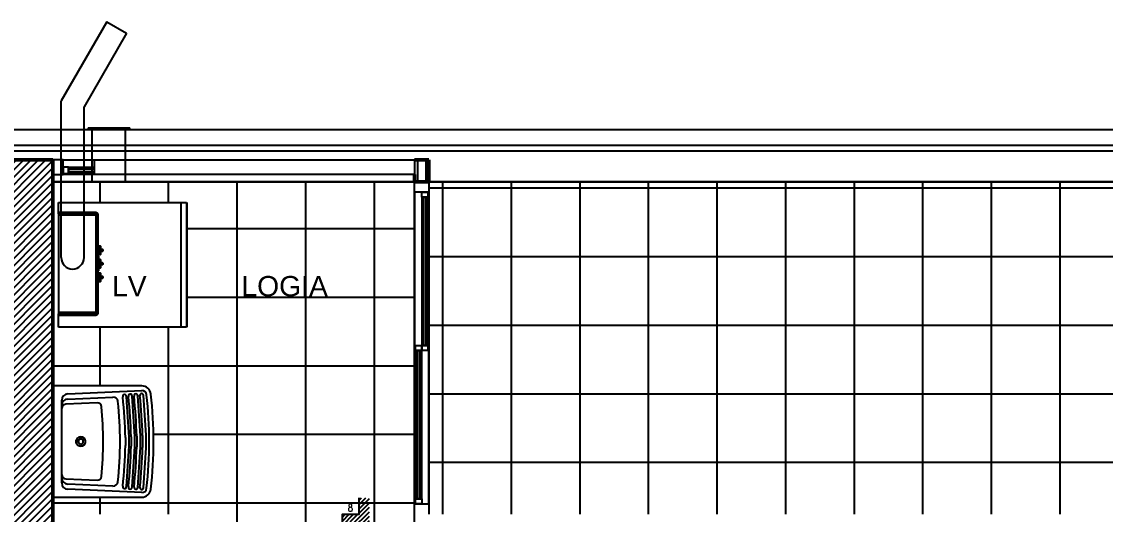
# Model space of a CAD drawing. Header units: millimetres. Extents: x -42700 to 155289, y -7931 to 68797.
# Drawn here: x 26485 to 31700, y 39490 to 41860 of the extents above; entities that cross this region are included whole.
import ezdxf

# ---------------------------------------------------------------- set-up
doc = ezdxf.new("R2010")
doc.units = ezdxf.units.MM
doc.layers.add('01 arquitectura', color=8, linetype='Continuous')
doc.styles.add('Arial_2', font='arial.ttf', dxfattribs={"height": 0.0975})
doc.styles.add('ROMANS', font='romans')

msp = doc.modelspace()

# ---------------------------------------------------------------- hatches: boundary and pattern name
at = {"layer": '01 arquitectura'}
h = msp.add_hatch(dxfattribs=at)
h.set_pattern_fill('_USER', color=9, scale=24.999937, angle=45, style=0, pattern_type=0)
h.set_pattern_definition([(45, (19829.695, 33609.606), (-17.677625, 17.677625), [])])
h.paths.add_polyline_path([(19829.695, 33609.606), (19829.695, 33909.605), (26334.679, 33909.605), (26334.679, 41194.587), (26634.678, 41194.587), (26634.678, 33609.606)])
h = msp.add_hatch(dxfattribs=at)
h.set_pattern_fill('FP_18', color=9, scale=999.9975, style=0, pattern_type=2)
h.set_pattern_definition([(90, (17291.7, 24364.56), (-329.999, 0), []), (180, (17291.7, 24364.56), (0, -329.999), [])])
h.paths.add_polyline_path([(28339.628, 35124.602), (28339.628, 35164.602), (28374.674, 35164.602), (28374.674, 36279.599), (28074.675, 36279.599), (28074.675, 39139.592), (28374.674, 39139.592), (28374.674, 41089.587), (26634.678, 41089.587), (26634.678, 40989.587), (27279.677, 40989.587), (27279.677, 40389.589), (26634.678, 40389.589), (26634.678, 40107.09), (27119.677, 40107.09), (27119.677, 39572.091), (26634.678, 39572.091), (26634.678, 39489.591), (27234.677, 39489.591), (27234.677, 36120.385), (27422.963, 36120.385), (27422.963, 35179.602), (27587.298, 35179.602), (27587.298, 35124.602), (27921.037, 35124.602)])
h = msp.add_hatch(dxfattribs=at)
h.set_pattern_fill('FP_10', color=9, scale=999.9975, style=0, pattern_type=2)
h.set_pattern_definition([(90, (16631.7, 24229.63), (-329.999, 0), []), (180, (16631.7, 24229.63), (0, -329.999), [])])
h.paths.add_polyline_path([(28444.674, 39489.591), (39124.647, 39489.591), (39124.647, 41089.587), (28444.674, 41089.587), (28444.674, 39654.039)])
h = msp.add_hatch(dxfattribs=at)
h.set_pattern_fill('_USER', color=9, scale=14.999962, angle=45, style=0, pattern_type=0)
h.set_pattern_definition([(45, (-111211.177, -91297.096), (-10.6065752, 10.6065752), [])])
h.paths.add_polyline_path([(28158.087, 39569.591), (28108.087, 39569.591), (28108.087, 39489.591), (28028.088, 39489.591), (28028.088, 39419.591), (28108.087, 39419.591), (28108.087, 39339.592), (28158.087, 39339.592)])

# ---------------------------------------------------------------- linework, layer by layer
at = {"layer": '01 arquitectura', "color": 8}
for p, q in [((26894.071, 41859.585), (26674.678, 41479.586)), ((26894.071, 41859.585), (26989.561, 41804.454)), ((26989.561, 41804.454), (26784.678, 41449.586)), ((26674.678, 40724.726), (26674.678, 41479.586)), ((26784.678, 40724.726), (26784.678, 41449.586)), ((39374.646, 41339.587), (867.003, 41339.587)), ((26804.678, 41349.587), (27004.677, 41349.587)), ((26804.678, 41349.587), (26804.678, 41339.587)), ((26824.678, 41089.587), (26824.678, 41339.587)), ((26984.677, 41089.587), (26984.677, 41339.587)), ((27004.677, 41339.587), (27004.677, 41349.587)), ((39262.347, 41264.419), (13694.711, 41264.419)), ((13694.711, 41239.019), (39236.947, 41239.019)), ((26684.678, 41194.587), (26834.678, 41194.587)), ((26709.678, 41159.587), (26834.678, 41159.587)), ((26834.678, 41194.587), (28374.674, 41194.587)), ((26834.678, 41124.587), (26834.678, 41194.587)), ((28374.674, 41194.587), (28374.674, 41124.587)), ((28389.674, 41194.587), (28389.674, 41089.587)), ((28429.674, 41194.587), (28429.674, 41089.587)), ((26834.678, 41124.587), (26684.678, 41124.587)), ((26834.678, 41129.587), (26709.678, 41129.587)), ((28374.674, 41124.587), (26834.678, 41124.587)), ((26634.678, 41089.587), (28374.674, 41089.587)), ((28374.674, 41089.587), (26634.678, 41089.587)), ((28374.674, 39139.592), (28374.674, 41089.587)), ((28444.674, 41089.587), (33444.011, 41089.587)), ((28444.674, 41089.587), (28444.674, 39489.591)), ((39124.647, 41089.587), (28444.674, 41089.587)), ((28374.674, 41039.587), (28374.674, 39539.591)), ((28409.674, 41014.587), (28409.674, 40302.089)), ((28439.674, 40302.089), (28439.674, 41014.587)), ((28444.674, 39539.591), (28444.674, 41039.587)), ((26661.682, 40939.726), (26661.682, 40989.587)), ((26661.682, 40989.587), (27278.129, 40989.587)), ((27251.68, 40389.589), (27251.68, 40989.587)), ((27278.129, 40989.587), (27278.129, 40389.589)), ((27279.677, 40989.587), (27279.677, 40389.589)), ((26661.682, 40934.726), (26661.682, 40929.726)), ((26661.682, 40929.726), (26661.682, 40459.727)), ((26661.682, 40929.726), (26841.681, 40929.726)), ((26841.681, 40929.726), (26841.681, 40934.726)), ((26841.681, 40929.726), (26841.681, 40459.727)), ((26854.681, 40774.726), (26851.681, 40774.726)), ((26851.681, 40744.726), (26854.681, 40744.726)), ((26863.681, 40779.726), (26854.681, 40779.726)), ((26854.681, 40739.726), (26854.681, 40779.726)), ((26854.681, 40739.726), (26863.681, 40739.726)), ((26863.681, 40779.726), (26863.681, 40739.726)), ((26864.681, 40778.726), (26864.681, 40763.334)), ((26864.681, 40778.726), (26864.681, 40773.161)), ((26864.681, 40762.399), (26864.681, 40757.054)), ((26864.681, 40756.119), (26864.681, 40740.726)), ((26864.681, 40746.291), (26864.681, 40740.726)), ((26873.681, 40763.726), (26865.681, 40763.726)), ((26873.681, 40763.726), (26865.681, 40763.726)), ((26865.681, 40763.726), (26865.681, 40762.726)), ((26865.681, 40763.433), (26865.681, 40763.726)), ((26865.681, 40763.726), (26873.681, 40763.726)), ((26865.681, 40762.726), (26873.681, 40762.726)), ((26865.681, 40755.726), (26865.681, 40756.726)), ((26873.681, 40756.726), (26865.681, 40756.726)), ((26865.681, 40756.019), (26865.681, 40755.726)), ((26865.681, 40755.726), (26873.681, 40755.726)), ((26873.681, 40755.726), (26865.681, 40755.726)), ((26865.681, 40755.726), (26873.681, 40755.726)), ((26873.681, 40763.433), (26873.681, 40763.726)), ((26873.681, 40762.726), (26873.681, 40756.726)), ((26873.681, 40756.726), (26874.681, 40756.726)), ((26873.681, 40755.726), (26873.681, 40756.726)), ((26874.681, 40762.726), (26874.388, 40762.726)), ((26874.532, 40756.726), (26874.681, 40756.726)), ((26874.681, 40756.726), (26874.681, 40762.726)), ((26874.681, 40762.726), (26874.681, 40756.726)), ((26874.681, 40756.726), (26874.681, 40762.726)), ((26851.681, 40694.727), (26846.681, 40694.727)), ((26854.681, 40709.727), (26851.681, 40709.727)), ((26851.681, 40679.727), (26854.681, 40679.727)), ((26863.681, 40714.727), (26854.681, 40714.727)), ((26854.681, 40674.727), (26854.681, 40714.727)), ((26863.681, 40714.727), (26863.681, 40674.727)), ((26864.681, 40713.727), (26864.681, 40698.334)), ((26864.681, 40713.727), (26864.681, 40708.162)), ((26864.681, 40697.399), (26864.681, 40692.054)), ((26864.681, 40691.119), (26864.681, 40675.727)), ((26864.681, 40681.292), (26864.681, 40675.727)), ((26873.681, 40698.727), (26865.681, 40698.727)), ((26865.681, 40698.434), (26865.681, 40698.727)), ((26865.681, 40698.727), (26873.681, 40698.727)), ((26873.681, 40698.727), (26865.681, 40698.727)), ((26865.681, 40698.727), (26865.681, 40697.727)), ((26865.681, 40697.727), (26873.681, 40697.727)), ((26865.681, 40690.727), (26865.681, 40691.727)), ((26873.681, 40691.727), (26865.681, 40691.727)), ((26865.681, 40691.019), (26865.681, 40690.727)), ((26865.681, 40690.727), (26873.681, 40690.727)), ((26873.681, 40690.727), (26865.681, 40690.727)), ((26865.681, 40690.727), (26873.681, 40690.727)), ((26873.681, 40698.434), (26873.681, 40698.727)), ((26873.681, 40697.727), (26873.681, 40691.727)), ((26873.681, 40691.727), (26874.681, 40691.727)), ((26873.681, 40690.727), (26873.681, 40691.727)), ((26874.681, 40697.727), (26874.388, 40697.727)), ((26874.532, 40691.727), (26874.681, 40691.727)), ((26874.681, 40691.727), (26874.681, 40697.727)), ((26874.681, 40697.727), (26874.681, 40691.727)), ((26874.681, 40691.727), (26874.681, 40697.727)), ((26854.681, 40644.727), (26851.681, 40644.727)), ((26854.681, 40674.727), (26863.681, 40674.727)), ((26863.681, 40649.727), (26854.681, 40649.727)), ((26854.681, 40609.727), (26854.681, 40649.727)), ((26863.681, 40649.727), (26863.681, 40609.727)), ((26864.681, 40648.727), (26864.681, 40633.334)), ((26864.681, 40648.727), (26864.681, 40643.162)), ((26864.681, 40632.399), (26864.681, 40627.054)), ((26864.681, 40626.119), (26864.681, 40610.727)), ((26873.681, 40633.727), (26865.681, 40633.727)), ((26873.681, 40633.727), (26865.681, 40633.727)), ((26865.681, 40633.727), (26865.681, 40632.727)), ((26865.681, 40633.434), (26865.681, 40633.727)), ((26865.681, 40633.727), (26873.681, 40633.727)), ((26865.681, 40632.727), (26873.681, 40632.727)), ((26865.681, 40625.727), (26865.681, 40626.727)), ((26873.681, 40626.727), (26865.681, 40626.727)), ((26865.681, 40626.02), (26865.681, 40625.727)), ((26865.681, 40625.727), (26873.681, 40625.727)), ((26873.681, 40625.727), (26865.681, 40625.727)), ((26865.681, 40625.727), (26873.681, 40625.727)), ((26873.681, 40633.434), (26873.681, 40633.727)), ((26873.681, 40632.727), (26873.681, 40626.727)), ((26873.681, 40626.727), (26874.681, 40626.727)), ((26873.681, 40625.727), (26873.681, 40626.727)), ((26874.681, 40632.727), (26874.388, 40632.727)), ((26874.532, 40626.727), (26874.681, 40626.727)), ((26874.681, 40626.727), (26874.681, 40632.727)), ((26874.681, 40632.727), (26874.681, 40626.727)), ((26874.681, 40626.727), (26874.681, 40632.727)), ((26851.681, 40614.727), (26854.681, 40614.727)), ((26854.681, 40609.727), (26863.681, 40609.727)), ((26864.681, 40616.292), (26864.681, 40610.727)), ((26661.682, 40459.727), (26661.682, 40454.727)), ((26841.681, 40459.727), (26661.682, 40459.727)), ((26661.682, 40389.589), (26661.682, 40449.727)), ((26843.917, 40459.727), (26841.681, 40459.727)), ((26843.917, 40459.727), (26846.681, 40459.727)), ((27278.129, 40389.589), (26661.682, 40389.589)), ((28379.674, 40277.089), (28379.674, 39564.591)), ((28409.674, 39564.591), (28409.674, 40277.089)), ((27063.165, 40107.09), (26644.477, 40107.09)), ((26706.375, 40044.162), (26923.984, 40053.631)), ((26707.174, 40069.315), (27062.332, 40084.769)), ((26677.679, 40038.508), (26677.679, 40014.19)), ((26677.679, 39640.673), (26677.679, 40038.508)), ((26677.679, 40014.19), (26677.679, 40010.707)), ((26848.091, 40025.328), (26696.81, 40018.746)), ((26747.363, 39846.543), (26755.537, 39857.793)), ((26747.363, 39832.637), (26747.363, 39846.543)), ((26755.537, 39857.793), (26768.762, 39862.09)), ((26768.762, 39862.09), (26781.987, 39857.793)), ((26781.987, 39857.793), (26790.161, 39846.543)), ((26790.161, 39846.543), (26790.161, 39832.637)), ((26984.79, 39858.99), (26984.79, 39839.59)), ((27001.677, 39839.59), (27001.677, 39860.859)), ((27011.911, 39861.992), (27011.911, 39839.59)), ((27028.798, 39839.59), (27028.798, 39863.861)), ((27039.033, 39864.994), (27039.033, 39839.59)), ((27056.175, 39839.59), (27056.175, 39866.891)), ((27066.87, 39868.075), (27066.87, 39839.59)), ((27083.756, 39839.59), (27083.756, 39869.944)), ((26755.537, 39821.387), (26747.363, 39832.637)), ((26768.762, 39817.09), (26755.537, 39821.387)), ((26781.987, 39821.387), (26768.762, 39817.09)), ((26790.161, 39832.637), (26781.987, 39821.387)), ((26984.79, 39839.59), (26984.79, 39820.191)), ((27001.677, 39818.322), (27001.677, 39839.59)), ((27011.911, 39839.59), (27011.911, 39817.189)), ((27028.798, 39815.319), (27028.798, 39839.59)), ((27039.033, 39839.59), (27039.033, 39814.187)), ((27056.175, 39812.289), (27056.175, 39839.59)), ((27066.87, 39839.59), (27066.87, 39811.105)), ((27083.756, 39809.236), (27083.756, 39839.59)), ((26677.679, 39668.455), (26677.679, 39664.967)), ((26677.679, 39664.967), (26677.679, 39640.673)), ((26696.81, 39660.435), (26848.091, 39653.852)), ((26923.981, 39625.527), (26706.375, 39634.995)), ((27062.332, 39594.412), (26707.174, 39609.866)), ((26644.477, 39572.091), (27063.165, 39572.091))]:
    msp.add_line(p, q, dxfattribs=at)
at = {"layer": '01 arquitectura', "color": 8, "lineweight": 50}
for p, q in [((26634.678, 41194.587), (26334.679, 41194.587)), ((26634.678, 33609.606), (26634.678, 41194.587)), ((28444.674, 41194.587), (28374.674, 41194.587)), ((28444.674, 41089.587), (28444.674, 41194.587)), ((28374.674, 41124.587), (28374.674, 41089.587)), ((28374.674, 41089.587), (28444.674, 41089.587))]:
    msp.add_line(p, q, dxfattribs=at)
at = {"layer": '01 arquitectura', "color": 8, "lineweight": 25}
for p, q in [((26684.678, 41194.587), (26634.678, 41194.587)), ((26684.678, 41124.587), (26684.678, 41194.587)), ((26709.678, 41159.587), (26684.678, 41159.587)), ((26684.678, 41159.587), (26684.678, 41129.587)), ((26709.678, 41129.587), (26709.678, 41159.587)), ((26834.678, 41149.587), (26709.678, 41149.587)), ((26709.678, 41149.587), (26709.678, 41139.587)), ((26634.678, 41124.587), (26684.678, 41124.587)), ((26684.678, 41129.587), (26709.678, 41129.587)), ((26709.678, 41139.587), (26834.678, 41139.587)), ((28374.674, 41039.587), (28374.674, 41089.587)), ((28444.674, 41089.587), (28444.674, 41039.587)), ((28444.674, 41039.587), (28374.674, 41039.587)), ((28409.674, 41039.587), (28439.674, 41039.587)), ((28409.674, 41014.587), (28409.674, 41039.587)), ((28439.674, 41014.587), (28409.674, 41014.587)), ((28419.674, 41014.587), (28429.674, 41014.587)), ((28419.674, 40302.089), (28419.674, 41014.587)), ((28429.674, 41014.587), (28429.674, 40302.089)), ((28439.674, 41039.587), (28439.674, 41014.587)), ((28379.674, 40302.089), (28409.674, 40302.089)), ((28379.674, 40277.089), (28379.674, 40302.089)), ((28409.674, 40277.089), (28379.674, 40277.089)), ((28389.674, 40277.089), (28399.674, 40277.089)), ((28389.674, 39564.591), (28389.674, 40277.089)), ((28399.674, 40277.089), (28399.674, 39564.591)), ((28409.674, 40302.089), (28409.674, 40277.089)), ((28409.674, 40302.089), (28439.674, 40302.089)), ((28409.674, 40277.089), (28409.674, 40302.089)), ((28439.674, 40277.089), (28409.674, 40277.089)), ((28429.674, 40302.089), (28419.674, 40302.089)), ((28439.674, 40302.089), (28439.674, 40277.089)), ((28374.674, 39539.591), (28444.674, 39539.591)), ((28374.674, 39489.591), (28374.674, 39539.591)), ((28379.674, 39564.591), (28409.674, 39564.591)), ((28379.674, 39539.591), (28379.674, 39564.591)), ((28409.674, 39539.591), (28379.674, 39539.591)), ((28399.674, 39564.591), (28389.674, 39564.591)), ((28409.674, 39564.591), (28409.674, 39539.591)), ((28444.674, 39539.591), (28444.674, 39489.591))]:
    msp.add_line(p, q, dxfattribs=at)
at = {"layer": '01 arquitectura', "color": 8, "lineweight": 35}
for p, q in [((26841.681, 40939.726), (26661.682, 40939.726)), ((26661.682, 40939.726), (26661.682, 40934.726)), ((26661.682, 40934.726), (26841.681, 40934.726)), ((26846.681, 40929.726), (26846.681, 40694.829)), ((26851.681, 40694.829), (26851.681, 40929.726)), ((26846.681, 40694.829), (26851.681, 40694.829)), ((26851.681, 40694.625), (26846.681, 40694.625)), ((26846.681, 40694.625), (26846.681, 40459.727)), ((26851.681, 40459.727), (26851.681, 40694.625)), ((26841.681, 40454.727), (26661.682, 40454.727)), ((26661.682, 40454.727), (26661.682, 40449.727)), ((26661.682, 40449.727), (26841.681, 40449.727))]:
    msp.add_line(p, q, dxfattribs=at)
at = {"layer": '01 arquitectura', "color": 8, "flags": 128}
for points in [[(26851.681, 40731.644), (26852.229, 40731.594), (26852.735, 40731.453), (26853.151, 40731.26), (26853.795, 40730.773), (26854.177, 40730.309), (26854.397, 40729.918), (26854.613, 40729.28), (26854.681, 40728.661)], [(26863.681, 40779.726), (26863.721, 40779.726), (26863.761, 40779.723), (26863.801, 40779.719), (26863.84, 40779.714), (26863.88, 40779.706), (26863.919, 40779.698), (26863.957, 40779.687), (26863.996, 40779.676), (26864.033, 40779.662), (26864.071, 40779.647), (26864.107, 40779.631), (26864.143, 40779.613), (26864.178, 40779.594), (26864.212, 40779.574), (26864.246, 40779.552), (26864.278, 40779.528), (26864.31, 40779.504), (26864.341, 40779.478), (26864.37, 40779.451), (26864.398, 40779.423), (26864.426, 40779.394), (26864.452, 40779.364), (26864.477, 40779.332), (26864.5, 40779.3), (26864.523, 40779.267), (26864.544, 40779.233), (26864.563, 40779.198), (26864.581, 40779.162), (26864.598, 40779.126), (26864.613, 40779.089), (26864.627, 40779.051), (26864.639, 40779.013), (26864.65, 40778.975), (26864.659, 40778.936), (26864.667, 40778.896), (26864.673, 40778.857), (26864.677, 40778.817), (26864.68, 40778.777), (26864.681, 40778.737), (26864.681, 40778.726)], [(26864.681, 40740.726), (26864.68, 40740.686), (26864.678, 40740.647), (26864.674, 40740.607), (26864.668, 40740.567), (26864.661, 40740.528), (26864.652, 40740.489), (26864.642, 40740.45), (26864.63, 40740.412), (26864.617, 40740.374), (26864.602, 40740.337), (26864.586, 40740.301), (26864.568, 40740.265), (26864.549, 40740.23), (26864.528, 40740.195), (26864.506, 40740.162), (26864.483, 40740.129), (26864.459, 40740.098), (26864.433, 40740.067), (26864.406, 40740.038), (26864.378, 40740.009), (26864.349, 40739.982), (26864.318, 40739.956), (26864.287, 40739.931), (26864.255, 40739.907), (26864.221, 40739.885), (26864.187, 40739.864), (26864.152, 40739.844), (26864.117, 40739.826), (26864.08, 40739.81), (26864.044, 40739.794), (26864.006, 40739.781), (26863.968, 40739.768), (26863.929, 40739.758), (26863.89, 40739.749), (26863.851, 40739.741), (26863.812, 40739.735), (26863.772, 40739.731), (26863.732, 40739.728), (26863.692, 40739.727), (26863.681, 40739.726)], [(26864.681, 40740.726), (26864.681, 40740.742), (26864.681, 40740.787), (26864.681, 40740.863), (26864.681, 40740.969), (26864.681, 40741.105), (26864.681, 40741.271), (26864.681, 40741.466), (26864.681, 40741.691), (26864.681, 40741.944), (26864.681, 40742.226), (26864.681, 40742.536), (26864.681, 40742.874), (26864.681, 40743.238), (26864.681, 40743.629), (26864.681, 40744.045), (26864.681, 40744.487), (26864.681, 40744.953), (26864.681, 40745.442), (26864.681, 40745.955), (26864.681, 40746.489), (26864.681, 40747.045), (26864.681, 40747.621), (26864.681, 40748.216), (26864.681, 40748.83), (26864.681, 40749.461), (26864.681, 40750.108), (26864.681, 40750.771), (26864.681, 40751.448), (26864.681, 40752.139), (26864.681, 40752.842), (26864.681, 40753.555), (26864.681, 40754.279), (26864.681, 40755.011), (26864.681, 40755.751), (26864.681, 40756.497), (26864.681, 40757.248), (26864.681, 40758.004), (26864.681, 40758.762), (26864.681, 40759.521), (26864.681, 40760.281), (26864.681, 40761.04), (26864.681, 40761.797), (26864.681, 40762.551), (26864.681, 40763.3), (26864.681, 40764.043), (26864.681, 40764.78), (26864.681, 40765.508), (26864.681, 40766.227), (26864.681, 40766.936), (26864.681, 40767.633), (26864.681, 40768.318), (26864.681, 40768.989), (26864.681, 40769.645), (26864.681, 40770.285), (26864.681, 40770.908), (26864.681, 40771.513), (26864.681, 40772.1), (26864.681, 40772.666), (26864.681, 40773.212), (26864.681, 40773.737), (26864.681, 40774.239), (26864.681, 40774.718), (26864.681, 40775.172), (26864.681, 40775.603), (26864.681, 40776.007), (26864.681, 40776.386), (26864.681, 40776.738), (26864.681, 40777.063), (26864.681, 40777.36), (26864.681, 40777.629), (26864.681, 40777.869), (26864.681, 40778.08), (26864.681, 40778.262), (26864.681, 40778.414), (26864.681, 40778.536), (26864.681, 40778.628), (26864.681, 40778.69), (26864.681, 40778.722), (26864.681, 40778.726)], [(26864.681, 40778.726), (26864.681, 40778.711), (26864.681, 40778.666), (26864.681, 40778.59), (26864.681, 40778.484), (26864.681, 40778.348), (26864.681, 40778.182), (26864.681, 40777.986), (26864.681, 40777.762), (26864.681, 40777.508), (26864.681, 40777.227), (26864.681, 40776.917), (26864.681, 40776.579), (26864.681, 40776.215), (26864.681, 40775.824), (26864.681, 40775.408), (26864.681, 40774.966), (26864.681, 40774.5), (26864.681, 40774.011)], [(26865.681, 40763.726), (26865.641, 40763.727), (26865.601, 40763.73), (26865.561, 40763.734), (26865.522, 40763.739), (26865.482, 40763.746), (26865.443, 40763.755), (26865.405, 40763.765), (26865.367, 40763.777), (26865.329, 40763.79), (26865.292, 40763.805), (26865.255, 40763.822), (26865.219, 40763.839), (26865.184, 40763.859), (26865.15, 40763.879), (26865.116, 40763.901), (26865.084, 40763.924), (26865.052, 40763.949), (26865.022, 40763.975), (26864.992, 40764.002), (26864.964, 40764.03), (26864.936, 40764.059), (26864.91, 40764.089), (26864.886, 40764.121), (26864.862, 40764.153), (26864.84, 40764.186), (26864.819, 40764.22), (26864.799, 40764.255), (26864.781, 40764.291), (26864.764, 40764.327), (26864.749, 40764.364), (26864.735, 40764.402), (26864.723, 40764.44), (26864.712, 40764.478), (26864.703, 40764.517), (26864.696, 40764.556), (26864.69, 40764.596), (26864.685, 40764.636), (26864.682, 40764.676), (26864.681, 40764.716), (26864.681, 40764.726)], [(26864.681, 40754.726), (26864.682, 40754.766), (26864.684, 40754.806), (26864.688, 40754.846), (26864.694, 40754.886), (26864.701, 40754.925), (26864.71, 40754.964), (26864.72, 40755.003), (26864.732, 40755.041), (26864.745, 40755.079), (26864.76, 40755.116), (26864.776, 40755.152), (26864.794, 40755.188), (26864.813, 40755.223), (26864.834, 40755.258), (26864.856, 40755.291), (26864.879, 40755.324), (26864.904, 40755.355), (26864.929, 40755.386), (26864.956, 40755.415), (26864.984, 40755.444), (26865.014, 40755.471), (26865.044, 40755.497), (26865.075, 40755.522), (26865.108, 40755.546), (26865.141, 40755.568), (26865.175, 40755.589), (26865.21, 40755.608), (26865.245, 40755.627), (26865.282, 40755.643), (26865.319, 40755.658), (26865.356, 40755.672), (26865.394, 40755.684), (26865.433, 40755.695), (26865.472, 40755.704), (26865.511, 40755.712), (26865.551, 40755.718), (26865.59, 40755.722), (26865.63, 40755.725), (26865.67, 40755.726), (26865.681, 40755.726)], [(26864.681, 40745.716), (26864.681, 40745.214), (26864.681, 40744.735), (26864.681, 40744.28), (26864.681, 40743.85), (26864.681, 40743.446), (26864.681, 40743.067), (26864.681, 40742.715), (26864.681, 40742.39), (26864.681, 40742.093), (26864.681, 40741.824), (26864.681, 40741.584), (26864.681, 40741.373), (26864.681, 40741.191), (26864.681, 40741.039), (26864.681, 40740.917), (26864.681, 40740.824), (26864.681, 40740.762), (26864.681, 40740.731), (26864.681, 40740.726)], [(26874.681, 40762.726), (26874.68, 40762.774), (26874.676, 40762.823), (26874.67, 40762.874), (26874.661, 40762.928), (26874.648, 40762.983), (26874.631, 40763.039), (26874.61, 40763.096), (26874.585, 40763.154), (26874.555, 40763.212), (26874.521, 40763.269), (26874.482, 40763.325), (26874.439, 40763.378), (26874.393, 40763.429), (26874.342, 40763.477), (26874.289, 40763.52), (26874.234, 40763.56), (26874.177, 40763.595), (26874.119, 40763.625), (26874.061, 40763.651), (26874.004, 40763.673), (26873.947, 40763.69), (26873.892, 40763.704), (26873.839, 40763.714), (26873.787, 40763.721), (26873.737, 40763.725), (26873.689, 40763.726), (26873.681, 40763.726)], [(26863.681, 40714.727), (26863.721, 40714.726), (26863.761, 40714.723), (26863.801, 40714.719), (26863.84, 40714.714), (26863.88, 40714.707), (26863.919, 40714.698), (26863.957, 40714.688), (26863.996, 40714.676), (26864.033, 40714.662), (26864.071, 40714.648), (26864.107, 40714.631), (26864.143, 40714.614), (26864.178, 40714.594), (26864.212, 40714.574), (26864.246, 40714.552), (26864.278, 40714.529), (26864.31, 40714.504), (26864.341, 40714.478), (26864.37, 40714.451), (26864.398, 40714.423), (26864.426, 40714.394), (26864.452, 40714.364), (26864.477, 40714.332), (26864.5, 40714.3), (26864.523, 40714.267), (26864.544, 40714.233), (26864.563, 40714.198), (26864.581, 40714.162), (26864.598, 40714.126), (26864.613, 40714.089), (26864.627, 40714.051), (26864.639, 40714.013), (26864.65, 40713.975), (26864.659, 40713.936), (26864.667, 40713.896), (26864.673, 40713.857), (26864.677, 40713.817), (26864.68, 40713.777), (26864.681, 40713.737), (26864.681, 40713.727)], [(26864.681, 40675.727), (26864.681, 40675.742), (26864.681, 40675.787), (26864.681, 40675.863), (26864.681, 40675.969), (26864.681, 40676.105), (26864.681, 40676.271), (26864.681, 40676.467), (26864.681, 40676.691), (26864.681, 40676.945), (26864.681, 40677.226), (26864.681, 40677.536), (26864.681, 40677.874), (26864.681, 40678.238), (26864.681, 40678.629), (26864.681, 40679.045), (26864.681, 40679.487), (26864.681, 40679.953), (26864.681, 40680.442), (26864.681, 40680.955), (26864.681, 40681.489), (26864.681, 40682.045), (26864.681, 40682.621), (26864.681, 40683.216), (26864.681, 40683.83), (26864.681, 40684.461), (26864.681, 40685.108), (26864.681, 40685.771), (26864.681, 40686.449), (26864.681, 40687.139), (26864.681, 40687.842), (26864.681, 40688.555), (26864.681, 40689.279), (26864.681, 40690.011), (26864.681, 40690.751), (26864.681, 40691.497), (26864.681, 40692.249), (26864.681, 40693.004), (26864.681, 40693.762), (26864.681, 40694.521), (26864.681, 40695.281), (26864.681, 40696.04), (26864.681, 40696.797), (26864.681, 40697.551), (26864.681, 40698.3), (26864.681, 40699.043), (26864.681, 40699.78), (26864.681, 40700.508), (26864.681, 40701.227), (26864.681, 40701.936), (26864.681, 40702.633), (26864.681, 40703.318), (26864.681, 40703.989), (26864.681, 40704.645), (26864.681, 40705.285), (26864.681, 40705.908), (26864.681, 40706.513), (26864.681, 40707.1), (26864.681, 40707.667), (26864.681, 40708.213), (26864.681, 40708.737), (26864.681, 40709.239), (26864.681, 40709.718), (26864.681, 40710.173), (26864.681, 40710.603), (26864.681, 40711.007), (26864.681, 40711.386), (26864.681, 40711.738), (26864.681, 40712.063), (26864.681, 40712.36), (26864.681, 40712.629), (26864.681, 40712.869), (26864.681, 40713.08), (26864.681, 40713.262), (26864.681, 40713.414), (26864.681, 40713.536), (26864.681, 40713.629), (26864.681, 40713.69), (26864.681, 40713.722), (26864.681, 40713.727)], [(26864.681, 40713.727), (26864.681, 40713.711), (26864.681, 40713.666), (26864.681, 40713.59), (26864.681, 40713.484), (26864.681, 40713.348), (26864.681, 40713.182), (26864.681, 40712.987), (26864.681, 40712.762), (26864.681, 40712.509), (26864.681, 40712.227), (26864.681, 40711.917), (26864.681, 40711.579), (26864.681, 40711.215), (26864.681, 40710.824), (26864.681, 40710.408), (26864.681, 40709.966), (26864.681, 40709.5), (26864.681, 40709.011)], [(26865.681, 40698.727), (26865.641, 40698.727), (26865.601, 40698.73), (26865.561, 40698.734), (26865.522, 40698.739), (26865.482, 40698.746), (26865.443, 40698.755), (26865.405, 40698.765), (26865.367, 40698.777), (26865.329, 40698.791), (26865.292, 40698.805), (26865.255, 40698.822), (26865.219, 40698.84), (26865.184, 40698.859), (26865.15, 40698.879), (26865.116, 40698.901), (26865.084, 40698.924), (26865.052, 40698.949), (26865.022, 40698.975), (26864.992, 40699.002), (26864.964, 40699.03), (26864.936, 40699.059), (26864.91, 40699.089), (26864.886, 40699.121), (26864.862, 40699.153), (26864.84, 40699.186), (26864.819, 40699.22), (26864.799, 40699.255), (26864.781, 40699.291), (26864.764, 40699.327), (26864.749, 40699.364), (26864.735, 40699.402), (26864.723, 40699.44), (26864.712, 40699.478), (26864.703, 40699.517), (26864.696, 40699.557), (26864.69, 40699.596), (26864.685, 40699.636), (26864.682, 40699.676), (26864.681, 40699.716), (26864.681, 40699.727)], [(26864.681, 40689.727), (26864.682, 40689.767), (26864.684, 40689.806), (26864.688, 40689.846), (26864.694, 40689.886), (26864.701, 40689.925), (26864.71, 40689.964), (26864.72, 40690.003), (26864.732, 40690.041), (26864.745, 40690.079), (26864.76, 40690.116), (26864.776, 40690.153), (26864.794, 40690.188), (26864.813, 40690.223), (26864.834, 40690.258), (26864.856, 40690.291), (26864.879, 40690.324), (26864.904, 40690.355), (26864.929, 40690.386), (26864.956, 40690.415), (26864.984, 40690.444), (26865.014, 40690.471), (26865.044, 40690.497), (26865.075, 40690.522), (26865.108, 40690.546), (26865.141, 40690.568), (26865.175, 40690.589), (26865.21, 40690.609), (26865.245, 40690.627), (26865.282, 40690.643), (26865.319, 40690.659), (26865.356, 40690.672), (26865.394, 40690.685), (26865.433, 40690.695), (26865.472, 40690.704), (26865.511, 40690.712), (26865.551, 40690.718), (26865.59, 40690.722), (26865.63, 40690.725), (26865.67, 40690.727), (26865.681, 40690.727)], [(26864.681, 40680.716), (26864.681, 40680.214), (26864.681, 40679.735), (26864.681, 40679.281), (26864.681, 40678.85), (26864.681, 40678.446), (26864.681, 40678.067), (26864.681, 40677.715), (26864.681, 40677.39), (26864.681, 40677.093), (26864.681, 40676.824), (26864.681, 40676.584), (26864.681, 40676.373), (26864.681, 40676.191), (26864.681, 40676.039), (26864.681, 40675.917), (26864.681, 40675.825), (26864.681, 40675.763), (26864.681, 40675.731), (26864.681, 40675.727)], [(26874.681, 40697.727), (26874.68, 40697.774), (26874.676, 40697.823), (26874.67, 40697.875), (26874.661, 40697.928), (26874.648, 40697.983), (26874.631, 40698.039), (26874.61, 40698.096), (26874.585, 40698.154), (26874.555, 40698.212), (26874.521, 40698.269), (26874.482, 40698.325), (26874.439, 40698.378), (26874.393, 40698.429), (26874.342, 40698.477), (26874.289, 40698.52), (26874.234, 40698.56), (26874.177, 40698.595), (26874.119, 40698.625), (26874.061, 40698.651), (26874.004, 40698.673), (26873.947, 40698.69), (26873.892, 40698.704), (26873.839, 40698.714), (26873.787, 40698.721), (26873.737, 40698.725), (26873.689, 40698.727), (26873.681, 40698.727)], [(26864.681, 40675.727), (26864.68, 40675.687), (26864.678, 40675.647), (26864.674, 40675.607), (26864.668, 40675.567), (26864.661, 40675.528), (26864.652, 40675.489), (26864.642, 40675.45), (26864.63, 40675.412), (26864.617, 40675.374), (26864.602, 40675.337), (26864.586, 40675.301), (26864.568, 40675.265), (26864.549, 40675.23), (26864.528, 40675.195), (26864.506, 40675.162), (26864.483, 40675.129), (26864.459, 40675.098), (26864.433, 40675.067), (26864.406, 40675.038), (26864.378, 40675.009), (26864.349, 40674.982), (26864.318, 40674.956), (26864.287, 40674.931), (26864.255, 40674.907), (26864.221, 40674.885), (26864.187, 40674.864), (26864.152, 40674.845), (26864.117, 40674.827), (26864.08, 40674.81), (26864.044, 40674.795), (26864.006, 40674.781), (26863.968, 40674.769), (26863.929, 40674.758), (26863.89, 40674.749), (26863.851, 40674.741), (26863.812, 40674.735), (26863.772, 40674.731), (26863.732, 40674.728), (26863.692, 40674.727), (26863.681, 40674.727)], [(26863.681, 40649.727), (26863.721, 40649.726), (26863.761, 40649.723), (26863.801, 40649.719), (26863.84, 40649.714), (26863.88, 40649.707), (26863.919, 40649.698), (26863.957, 40649.688), (26863.996, 40649.676), (26864.033, 40649.663), (26864.071, 40649.648), (26864.107, 40649.631), (26864.143, 40649.614), (26864.178, 40649.594), (26864.212, 40649.574), (26864.246, 40649.552), (26864.278, 40649.529), (26864.31, 40649.504), (26864.341, 40649.478), (26864.37, 40649.452), (26864.398, 40649.423), (26864.426, 40649.394), (26864.452, 40649.364), (26864.477, 40649.332), (26864.5, 40649.3), (26864.523, 40649.267), (26864.544, 40649.233), (26864.563, 40649.198), (26864.581, 40649.162), (26864.598, 40649.126), (26864.613, 40649.089), (26864.627, 40649.051), (26864.639, 40649.013), (26864.65, 40648.975), (26864.659, 40648.936), (26864.667, 40648.897), (26864.673, 40648.857), (26864.677, 40648.817), (26864.68, 40648.777), (26864.681, 40648.737), (26864.681, 40648.727)], [(26864.681, 40610.727), (26864.681, 40610.742), (26864.681, 40610.788), (26864.681, 40610.863), (26864.681, 40610.969), (26864.681, 40611.106), (26864.681, 40611.271), (26864.681, 40611.467), (26864.681, 40611.691), (26864.681, 40611.945), (26864.681, 40612.227), (26864.681, 40612.536), (26864.681, 40612.874), (26864.681, 40613.238), (26864.681, 40613.629), (26864.681, 40614.045), (26864.681, 40614.487), (26864.681, 40614.953), (26864.681, 40615.442), (26864.681, 40615.955), (26864.681, 40616.489), (26864.681, 40617.045), (26864.681, 40617.621), (26864.681, 40618.216), (26864.681, 40618.83), (26864.681, 40619.461), (26864.681, 40620.109), (26864.681, 40620.772), (26864.681, 40621.449), (26864.681, 40622.139), (26864.681, 40622.842), (26864.681, 40623.556), (26864.681, 40624.279), (26864.681, 40625.011), (26864.681, 40625.751), (26864.681, 40626.497), (26864.681, 40627.249), (26864.681, 40628.004), (26864.681, 40628.762), (26864.681, 40629.522), (26864.681, 40630.282), (26864.681, 40631.041), (26864.681, 40631.797), (26864.681, 40632.551), (26864.681, 40633.3), (26864.681, 40634.044), (26864.681, 40634.78), (26864.681, 40635.508), (26864.681, 40636.228), (26864.681, 40636.936), (26864.681, 40637.633), (26864.681, 40638.318), (26864.681, 40638.989), (26864.681, 40639.645), (26864.681, 40640.285), (26864.681, 40640.908), (26864.681, 40641.514), (26864.681, 40642.1), (26864.681, 40642.667), (26864.681, 40643.213), (26864.681, 40643.737), (26864.681, 40644.239), (26864.681, 40644.718), (26864.681, 40645.173), (26864.681, 40645.603), (26864.681, 40646.008), (26864.681, 40646.386), (26864.681, 40646.738), (26864.681, 40647.063), (26864.681, 40647.36), (26864.681, 40647.629), (26864.681, 40647.869), (26864.681, 40648.08), (26864.681, 40648.262), (26864.681, 40648.414), (26864.681, 40648.537), (26864.681, 40648.629), (26864.681, 40648.691), (26864.681, 40648.722), (26864.681, 40648.727)], [(26864.681, 40648.727), (26864.681, 40648.711), (26864.681, 40648.666), (26864.681, 40648.59), (26864.681, 40648.484), (26864.681, 40648.348), (26864.681, 40648.182), (26864.681, 40647.987), (26864.681, 40647.762), (26864.681, 40647.509), (26864.681, 40647.227), (26864.681, 40646.917), (26864.681, 40646.58), (26864.681, 40646.215), (26864.681, 40645.825), (26864.681, 40645.408), (26864.681, 40644.967), (26864.681, 40644.501), (26864.681, 40644.011)], [(26865.681, 40633.727), (26865.641, 40633.728), (26865.601, 40633.73), (26865.561, 40633.734), (26865.522, 40633.739), (26865.482, 40633.747), (26865.443, 40633.755), (26865.405, 40633.766), (26865.367, 40633.777), (26865.329, 40633.791), (26865.292, 40633.806), (26865.255, 40633.822), (26865.219, 40633.84), (26865.184, 40633.859), (26865.15, 40633.879), (26865.116, 40633.901), (26865.084, 40633.925), (26865.052, 40633.949), (26865.022, 40633.975), (26864.992, 40634.002), (26864.964, 40634.03), (26864.936, 40634.059), (26864.91, 40634.09), (26864.886, 40634.121), (26864.862, 40634.153), (26864.84, 40634.186), (26864.819, 40634.22), (26864.799, 40634.255), (26864.781, 40634.291), (26864.764, 40634.327), (26864.749, 40634.364), (26864.735, 40634.402), (26864.723, 40634.44), (26864.712, 40634.479), (26864.703, 40634.517), (26864.696, 40634.557), (26864.69, 40634.596), (26864.685, 40634.636), (26864.682, 40634.676), (26864.681, 40634.716), (26864.681, 40634.727)], [(26864.681, 40624.727), (26864.682, 40624.767), (26864.684, 40624.807), (26864.688, 40624.846), (26864.694, 40624.886), (26864.701, 40624.925), (26864.71, 40624.964), (26864.72, 40625.003), (26864.732, 40625.041), (26864.745, 40625.079), (26864.76, 40625.116), (26864.776, 40625.153), (26864.794, 40625.189), (26864.813, 40625.224), (26864.834, 40625.258), (26864.856, 40625.291), (26864.879, 40625.324), (26864.904, 40625.356), (26864.929, 40625.386), (26864.956, 40625.416), (26864.984, 40625.444), (26865.014, 40625.471), (26865.044, 40625.497), (26865.075, 40625.522), (26865.108, 40625.546), (26865.141, 40625.568), (26865.175, 40625.589), (26865.21, 40625.609), (26865.245, 40625.627), (26865.282, 40625.644), (26865.319, 40625.659), (26865.356, 40625.673), (26865.394, 40625.685), (26865.433, 40625.695), (26865.472, 40625.705), (26865.511, 40625.712), (26865.551, 40625.718), (26865.59, 40625.723), (26865.63, 40625.725), (26865.67, 40625.727), (26865.681, 40625.727)], [(26874.681, 40632.727), (26874.68, 40632.774), (26874.676, 40632.823), (26874.67, 40632.875), (26874.661, 40632.928), (26874.648, 40632.983), (26874.631, 40633.039), (26874.61, 40633.097), (26874.585, 40633.154), (26874.555, 40633.212), (26874.521, 40633.269), (26874.482, 40633.325), (26874.439, 40633.379), (26874.393, 40633.429), (26874.342, 40633.477), (26874.289, 40633.521), (26874.234, 40633.56), (26874.177, 40633.595), (26874.119, 40633.626), (26874.061, 40633.652), (26874.004, 40633.673), (26873.947, 40633.691), (26873.892, 40633.704), (26873.839, 40633.714), (26873.787, 40633.721), (26873.737, 40633.725), (26873.689, 40633.727), (26873.681, 40633.727)], [(26864.681, 40610.727), (26864.68, 40610.687), (26864.678, 40610.647), (26864.674, 40610.607), (26864.668, 40610.567), (26864.661, 40610.528), (26864.652, 40610.489), (26864.642, 40610.45), (26864.63, 40610.412), (26864.617, 40610.374), (26864.602, 40610.337), (26864.586, 40610.301), (26864.568, 40610.265), (26864.549, 40610.23), (26864.528, 40610.196), (26864.506, 40610.162), (26864.483, 40610.13), (26864.459, 40610.098), (26864.433, 40610.067), (26864.406, 40610.038), (26864.378, 40610.009), (26864.349, 40609.982), (26864.318, 40609.956), (26864.287, 40609.931), (26864.255, 40609.908), (26864.221, 40609.885), (26864.187, 40609.864), (26864.152, 40609.845), (26864.117, 40609.827), (26864.08, 40609.81), (26864.044, 40609.795), (26864.006, 40609.781), (26863.968, 40609.769), (26863.929, 40609.758), (26863.89, 40609.749), (26863.851, 40609.741), (26863.812, 40609.735), (26863.772, 40609.731), (26863.732, 40609.728), (26863.692, 40609.727), (26863.681, 40609.727)], [(26864.681, 40615.716), (26864.681, 40615.214), (26864.681, 40614.735), (26864.681, 40614.281), (26864.681, 40613.851), (26864.681, 40613.446), (26864.681, 40613.067), (26864.681, 40612.715), (26864.681, 40612.39), (26864.681, 40612.093), (26864.681, 40611.825), (26864.681, 40611.584), (26864.681, 40611.373), (26864.681, 40611.191), (26864.681, 40611.039), (26864.681, 40610.917), (26864.681, 40610.825), (26864.681, 40610.763), (26864.681, 40610.731), (26864.681, 40610.727)]]:
    msp.add_lwpolyline(points, dxfattribs=at)
at = {"layer": '01 arquitectura', "color": 8, "linetype": 'Continuous'}
msp.add_lwpolyline([(28108.087, 39339.592), (28108.087, 39419.591), (28028.088, 39419.591), (28028.088, 39489.591), (28108.087, 39489.591), (28108.087, 39569.591)], dxfattribs=at)
at = {"layer": '01 arquitectura', "color": 8, "lineweight": 35}
for centre, radius, start, end in [((26841.681, 40929.726), 10, 0, 90), ((26841.681, 40929.726), 5, 0, 90), ((26841.681, 40459.727), 5, 270, 0), ((26841.681, 40459.727), 10, 270, 0)]:
    msp.add_arc(centre, radius, start, end, dxfattribs=at)
at = {"layer": '01 arquitectura', "color": 8}
for centre, radius, start, end in [((26865.681, 40764.726), 1, 180, 270), ((26865.681, 40764.726), 1, 180, 270), ((26865.681, 40764.726), 2, 240, 270), ((26865.681, 40754.726), 2, 90, 120), ((26865.681, 40754.726), 2, 105, 120), ((26865.681, 40754.726), 1, 90, 180), ((26865.681, 40754.726), 1, 90, 180), ((26873.681, 40762.726), 1, 0, 90), ((26873.681, 40762.726), 1, 0, 90), ((26873.681, 40756.726), 1, 270, 296.565051), ((26873.681, 40756.726), 1, 296.565051, 0), ((26729.678, 40724.726), 55, 180, 0), ((26865.681, 40699.727), 1, 180, 270), ((26865.681, 40699.727), 1, 180, 270), ((26865.681, 40699.727), 2, 240, 270), ((26865.681, 40689.727), 2, 90, 120), ((26865.681, 40689.727), 2, 105, 120), ((26865.681, 40689.727), 1, 90, 180), ((26865.681, 40689.727), 1, 90, 180), ((26873.681, 40697.727), 1, 0, 90), ((26873.681, 40697.727), 1, 0, 90), ((26873.681, 40691.727), 1, 270, 296.565051), ((26873.681, 40691.727), 1, 296.565051, 0), ((26865.681, 40634.727), 1, 180, 270), ((26865.681, 40634.727), 1, 180, 270), ((26865.681, 40634.727), 2, 240, 270), ((26865.681, 40624.727), 2, 90, 120), ((26865.681, 40624.727), 2, 105, 120), ((26865.681, 40624.727), 1, 90, 180), ((26865.681, 40624.727), 1, 90, 180), ((26873.681, 40632.727), 1, 0, 90), ((26873.681, 40632.727), 1, 0, 90), ((26873.681, 40626.727), 1, 270, 296.565051), ((26873.681, 40626.727), 1, 296.565051, 0), ((26841.681, 40459.727), 10, 270, 296.565051), ((26841.681, 40459.727), 10, 296.565051, 309.100108), ((26841.681, 40459.727), 10, 319.627492, 0), ((26644.477, 40097.291), 9.799, 90, 180), ((26644.477, 40097.291), 9.799, 120, 150), ((27063.165, 40063.09), 44, 6.408492, 90), ((26708.515, 40038.508), 30.836, 92.491544, 180), ((26924.984, 40030.652), 23, 6.253071, 92.491544), ((26980.207, 40057.328), 8.817, 348.763975, 200.534996), ((20675.01, 39542.12), 6317.731, 2.8749112, 4.6494981), ((20675.01, 39542.12), 6334.691, 2.8841362, 4.6494981), ((27007.361, 40059.479), 8.801, 349.119921, 200.179055), ((20675.01, 39542.12), 6344.969, 2.889703, 4.6494982), ((20675.01, 39542.12), 6361.929, 2.898849, 4.6494981), ((27034.719, 40060.693), 8.713, 355.745772, 193.553206), ((20675.01, 39542.12), 6372.208, 2.9043684, 4.6494981), ((20675.01, 39542.12), 6389.424, 2.9135732, 4.6494981), ((27062.529, 40062.059), 8.492, 1.572584, 187.726386), ((20675.01, 39542.12), 6400.165, 2.9192908, 4.649498), ((27063.332, 40061.79), 23, 6.528405, 92.491544), ((20675.01, 39542.12), 6417.125, 2.9282796, 4.649498), ((25121.666, 39839.59), 1977.339, 353.471595, 6.528405), ((25073.285, 39839.59), 2046.392, 353.591508, 6.408492), ((26707.679, 40014.19), 30, 92.491544, 180), ((26697.679, 39998.764), 20, 92.491544, 180), ((26848.96, 40005.347), 20, 5.676171, 92.491544), ((25181.273, 39839.59), 1695.905, 354.323829, 5.676171), ((25181.273, 39839.59), 1777.147, 353.746155, 6.253071), ((26768.762, 39839.59), 22.5, 90, 270), ((26768.762, 39839.59), 12, 90, 270), ((26768.762, 39839.59), 22.5, 270, 90), ((26768.762, 39839.59), 12, 270, 90), ((20675.01, 40137.061), 6317.731, 355.3505019, 357.1250888), ((20675.01, 40137.061), 6334.691, 355.3505019, 357.1158638), ((20675.01, 40137.061), 6344.969, 355.3505018, 357.110297), ((20675.01, 40137.061), 6361.929, 355.3505018, 357.101151), ((20675.01, 40137.061), 6372.208, 355.3505019, 357.0956316), ((20675.01, 40137.061), 6389.424, 355.3505019, 357.0864268), ((20675.01, 40137.061), 6400.165, 355.350502, 357.0807092), ((20675.01, 40137.061), 6417.125, 355.350502, 357.0717204), ((26697.679, 39680.416), 20, 180, 267.508456), ((26707.679, 39664.967), 30, 180, 267.508456), ((26708.515, 39640.673), 30.836, 180, 267.508456), ((26848.96, 39673.833), 20, 267.508456, 354.323829), ((26924.981, 39648.505), 23, 267.508456, 353.746155), ((26644.477, 39581.889), 9.799, 180, 270), ((26980.207, 39621.852), 8.817, 159.465004, 11.236025), ((27007.361, 39619.701), 8.801, 159.820947, 10.880081), ((27034.719, 39618.487), 8.713, 166.446794, 4.254228), ((27062.529, 39617.121), 8.492, 172.273614, 358.427416), ((27063.332, 39617.39), 23, 267.508456, 353.471595), ((27063.165, 39616.091), 44, 270, 353.591508), ((26644.477, 39581.889), 9.799, 210, 240)]:
    msp.add_arc(centre, radius, start, end, dxfattribs=at)
for centre, start_param, end_param in [((26874.014, 40756.393), 2.61799388, 3.66519143), ((26873.348, 40763.06), 4.71238898, 6.80678408), ((26874.014, 40756.393), 3.66519143, 5.75958653), ((26874.014, 40762.393), 5.75958653, 6.80678408), ((26874.014, 40691.393), 2.61799388, 3.66519143), ((26873.348, 40698.06), 4.71238898, 6.80678408), ((26874.014, 40691.393), 3.66519143, 5.75958653), ((26874.014, 40697.393), 5.75958653, 6.80678408), ((26874.014, 40626.393), 2.61799388, 3.66519143), ((26873.348, 40633.06), 4.71238898, 6.80678408), ((26874.014, 40626.393), 3.66519143, 5.75958653), ((26874.014, 40632.393), 5.75958653, 6.80678408)]:
    msp.add_ellipse(centre, major_axis=(0.577, 0.577), ratio=0.57735027, start_param=start_param, end_param=end_param, dxfattribs=at)
msp.add_open_spline([(26846.38, 40929.726), (26846.28, 40929.726), (26846.034, 40929.726), (26845.532, 40929.726), (26844.912, 40929.726), (26844.195, 40929.726), (26843.402, 40929.726), (26842.556, 40929.726), (26841.973, 40929.726), (26841.681, 40929.726)], degree=3, dxfattribs=at)
for points, knots in [([(26864.681, 40764.726), (26864.681, 40764.647), (26864.681, 40764.524), (26864.681, 40764.358), (26864.681, 40764.229), (26864.681, 40764.095), (26864.681, 40763.956), (26864.681, 40763.81), (26864.681, 40763.658), (26864.681, 40763.499), (26864.681, 40763.28), (26864.681, 40763.11), (26864.681, 40762.994)], [-1, -1, -1, -1, -0.83333333, -0.75, -0.66666667, -0.58333333, -0.5, -0.41666667, -0.33333333, -0.25, -0.16666667, 0, 0, 0, 0]), ([(26864.681, 40756.458), (26864.681, 40756.31), (26864.681, 40756.068), (26864.681, 40755.748), (26864.681, 40755.515), (26864.681, 40755.317), (26864.681, 40755.13), (26864.681, 40754.934), (26864.681, 40754.795), (26864.681, 40754.726)], [-1, -1, -1, -1, -0.78571429, -0.64285714, -0.5, -0.39285714, -0.28571429, -0.14285714, 0, 0, 0, 0]), ([(26854.681, 40714.761), (26854.681, 40716.649), (26854.681, 40719.498), (26854.681, 40723.139), (26854.681, 40725.298), (26854.681, 40726.817), (26854.681, 40727.79), (26854.681, 40728.365), (26854.681, 40728.615), (26854.681, 40728.65), (26854.681, 40728.644)], [0.7566826, 0.7566826, 0.7566826, 0.7566826, 0.833333333, 0.875, 0.916666667, 0.9375, 0.958333333, 0.979166667, 0.989583333, 1, 1, 1, 1]), ([(26854.681, 40728.644), (26854.681, 40728.628), (26854.681, 40728.341), (26854.681, 40727.624), (26854.681, 40726.75), (26854.681, 40725.446), (26854.681, 40723.105), (26854.681, 40719.907), (26854.681, 40716.837), (26854.681, 40715.1), (26854.681, 40714.745)], [0, 0, 0, 0, 0.027777778, 0.041666667, 0.055555556, 0.083333333, 0.111111111, 0.166666667, 0.222222222, 0.236442638, 0.236442638, 0.236442638, 0.236442638]), ([(26864.681, 40699.727), (26864.681, 40699.647), (26864.681, 40699.525), (26864.681, 40699.358), (26864.681, 40699.23), (26864.681, 40699.096), (26864.681, 40698.957), (26864.681, 40698.81), (26864.681, 40698.659), (26864.681, 40698.499), (26864.681, 40698.28), (26864.681, 40698.111), (26864.681, 40697.995)], [-1, -1, -1, -1, -0.83333333, -0.75, -0.66666667, -0.58333333, -0.5, -0.41666667, -0.33333333, -0.25, -0.16666667, 0, 0, 0, 0]), ([(26864.681, 40691.459), (26864.681, 40691.31), (26864.681, 40691.068), (26864.681, 40690.748), (26864.681, 40690.516), (26864.681, 40690.317), (26864.681, 40690.13), (26864.681, 40689.934), (26864.681, 40689.795), (26864.681, 40689.727)], [-1, -1, -1, -1, -0.78571429, -0.64285714, -0.5, -0.39285714, -0.28571429, -0.14285714, 0, 0, 0, 0]), ([(26854.681, 40660.81), (26854.681, 40660.826), (26854.681, 40661.214), (26854.681, 40662.454), (26854.681, 40664.013), (26854.681, 40666.357), (26854.681, 40669.555), (26854.681, 40672.621), (26854.681, 40674.355), (26854.681, 40674.708)], [0, 0, 0, 0, 0.027777778, 0.055555556, 0.083333333, 0.111111111, 0.166666667, 0.222222222, 0.236357248, 0.236357248, 0.236357248, 0.236357248]), ([(26854.681, 40673.141), (26854.681, 40671.793), (26854.681, 40669.48), (26854.681, 40666.315), (26854.681, 40664.134), (26854.681, 40662.632), (26854.681, 40661.659), (26854.681, 40660.97), (26854.681, 40660.797), (26854.681, 40660.81)], [0.777777778, 0.777777778, 0.777777778, 0.777777778, 0.833333333, 0.875, 0.916666667, 0.9375, 0.958333333, 0.979166667, 1, 1, 1, 1]), ([(26864.681, 40634.727), (26864.681, 40634.647), (26864.681, 40634.525), (26864.681, 40634.358), (26864.681, 40634.23), (26864.681, 40634.096), (26864.681, 40633.957), (26864.681, 40633.811), (26864.681, 40633.659), (26864.681, 40633.499), (26864.681, 40633.28), (26864.681, 40633.111), (26864.681, 40632.995)], [-1, -1, -1, -1, -0.83333333, -0.75, -0.66666667, -0.58333333, -0.5, -0.41666667, -0.33333333, -0.25, -0.16666667, 0, 0, 0, 0]), ([(26864.681, 40626.459), (26864.681, 40626.31), (26864.681, 40626.068), (26864.681, 40625.748), (26864.681, 40625.516), (26864.681, 40625.318), (26864.681, 40625.13), (26864.681, 40624.934), (26864.681, 40624.795), (26864.681, 40624.727)], [-1, -1, -1, -1, -0.78571429, -0.64285714, -0.5, -0.39285714, -0.28571429, -0.14285714, 0, 0, 0, 0]), ([(26841.681, 40459.727), (26841.681, 40459.436), (26841.681, 40458.853), (26841.681, 40458.007), (26841.681, 40457.213), (26841.681, 40456.496), (26841.682, 40455.67), (26841.681, 40455.228), (26841.681, 40455.029)], [-1, -1, -1, -1, -0.888888889, -0.777777778, -0.666666667, -0.555555556, -0.444444444, -0.222222222, -0.222222222, -0.222222222, -0.222222222])]:
    msp.add_open_spline(points, degree=3, knots=knots, dxfattribs=at)

# ---------------------------------------------------------------- texts
at = {"layer": '01 arquitectura', "color": 8, "char_height": 97.4998, "attachment_point": 1, "style": 'Arial_2'}
for s, insert, width in [('LV', (26919.606, 40636.084), 192.40452), ('LOGIA', (27541.984, 40636.084), 499.04922)]:
    msp.add_mtext(s, dxfattribs=dict(at, insert=insert, width=width))
at = {"layer": '01 arquitectura', "color": 8, "linetype": 'Continuous', "insert": (28055.001, 39521.38), "char_height": 34.99992, "width": 454.60397, "attachment_point": 4, "style": 'ROMANS'}
msp.add_mtext('{\\W0.8;\\T0.9;8}', dxfattribs=at)

doc.saveas('drawing.dxf')
